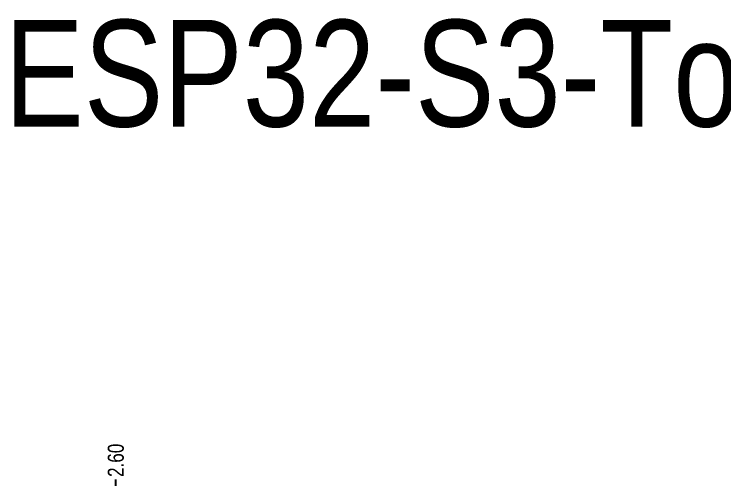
# Model space of a CAD drawing. Header units: millimetres. Extents: x -49 to 153, y -182 to -55.
# Drawn here: x -28.5 to 38, y -99 to -55.5 of the extents above; entities that cross this region are included whole.
import ezdxf

# ---------------------------------------------------------------- set-up
doc = ezdxf.new("R2010")
doc.units = ezdxf.units.MM
doc.header["$LTSCALE"] = 1.21
doc.header["$MEASUREMENT"] = 0
doc.header["$PDMODE"] = 3
doc.header["$PDSIZE"] = 0.3125
doc.layers.get('0').update_dxf_attribs({"linetype": 'CONTINUOUS'})
doc.layers.get('DEFPOINTS').update_dxf_attribs({"linetype": 'CONTINUOUS'})
doc.layers.add('Dim', color=3, linetype='CONTINUOUS', lineweight=25)
doc.layers.add('Text', color=3, linetype='CONTINUOUS', lineweight=25)
doc.styles.get("Standard").update_dxf_attribs({"font": 'txt', "width": 0.8})
doc.dimstyles.get("Standard").update_dxf_attribs({"dimtxt": 0.15625, "dimasz": 0.1875, "dimexe": 0.125, "dimexo": 0.0625, "dimgap": 0.09, "dimtad": 0, "dimtih": 1, "dimtoh": 1, "dimzin": 4, "dimdsep": 46, "dimtxsty": 'Standard', "dimblk": '_FILLED', "dimblk1": '_FILLED', "dimblk2": '_FILLED', "dimcen": 0.09, "dimazin": 1, "dimtp": 0.01, "dimtm": 0.01, "dimtfac": 1, "dimtofl": 0, "dimtmove": 0, "dimatfit": 3, "dimldrblk": '_FILLED', "dimfxl": 1, "dimtolj": 1, "dimtzin": 4, "dimarcsym": 0})

# ---------------------------------------------------------------- blocks, each defined once
blk = doc.blocks.new('_FILLED')
at = {"color": 0, "linetype": 'ByBlock'}
blk.add_solid([(0, 0), (-1, 0.167), (-1, -0.167)], dxfattribs=at)
blk = doc.blocks.new('*D62')
at = {"layer": 'DEFPOINTS', "color": 0}
for p in [(-18.975, -102.094), (8.742, -102.094), (8.742, -104.694)]:
    blk.add_point(p, dxfattribs=at)
at = {"layer": 'Dim', "color": 0, "lineweight": -2}
for p, q in [((-18.975, -100.594), (-18.975, -99.094)), ((8.68, -102.094), (-19.1, -102.094)), ((8.68, -104.694), (-19.1, -104.694)), ((-18.975, -106.194), (-18.975, -107.694))]:
    blk.add_line(p, q, dxfattribs=at)
at = {"layer": 'Dim', "color": 0, "lineweight": -2, "xscale": 1.5, "yscale": 1.5, "zscale": 1.5}
for p, rotation in [((-18.975, -102.094), 270), ((-18.975, -104.694), 90)]:
    blk.add_blockref('_FILLED', p, dxfattribs=dict(at, rotation=rotation))
at = {"layer": 'Dim', "color": 0, "insert": (-18.975, -97.304), "char_height": 1.5, "attachment_point": 5, "rotation": 90, "line_spacing_factor": 1.5}
blk.add_mtext('\\A1;2.60', dxfattribs=at)

msp = doc.modelspace()

# ---------------------------------------------------------------- texts
at = {"layer": 'Text', "insert": (-29.427, -56.023), "char_height": 10, "width": 34.13333, "attachment_point": 1}
msp.add_mtext('{\\fArial|b0|i0|c0|p0;\\C1;ESP32-S3-Touch-AMOLED-1.75}', dxfattribs=at)

# ---------------------------------------------------------------- dimensions: what is measured, and where the dimension line sits
at = {"layer": 'Dim'}
dim = msp.add_linear_dim(base=(-18.975, -102.094), p1=(8.742, -104.694), p2=(8.742, -102.094), angle=90, dimstyle='Standard', override={"dimtxt": 1.5, "dimasz": 1.5, "dimtih": 0, "dimtoh": 0, "dimzin": 0, "dimcen": 0.198, "dimadec": 0, "dimazin": 0, "dimtp": 0, "dimtm": 0, "dimtdec": 4, "dimtzin": 0, "dimarcsym": 1}, dxfattribs=at)
dim.commit()
dim.dimension.update_dxf_attribs({"geometry": '*D62', "text_midpoint": (-18.975, -97.304)})

doc.saveas('drawing.dxf')
